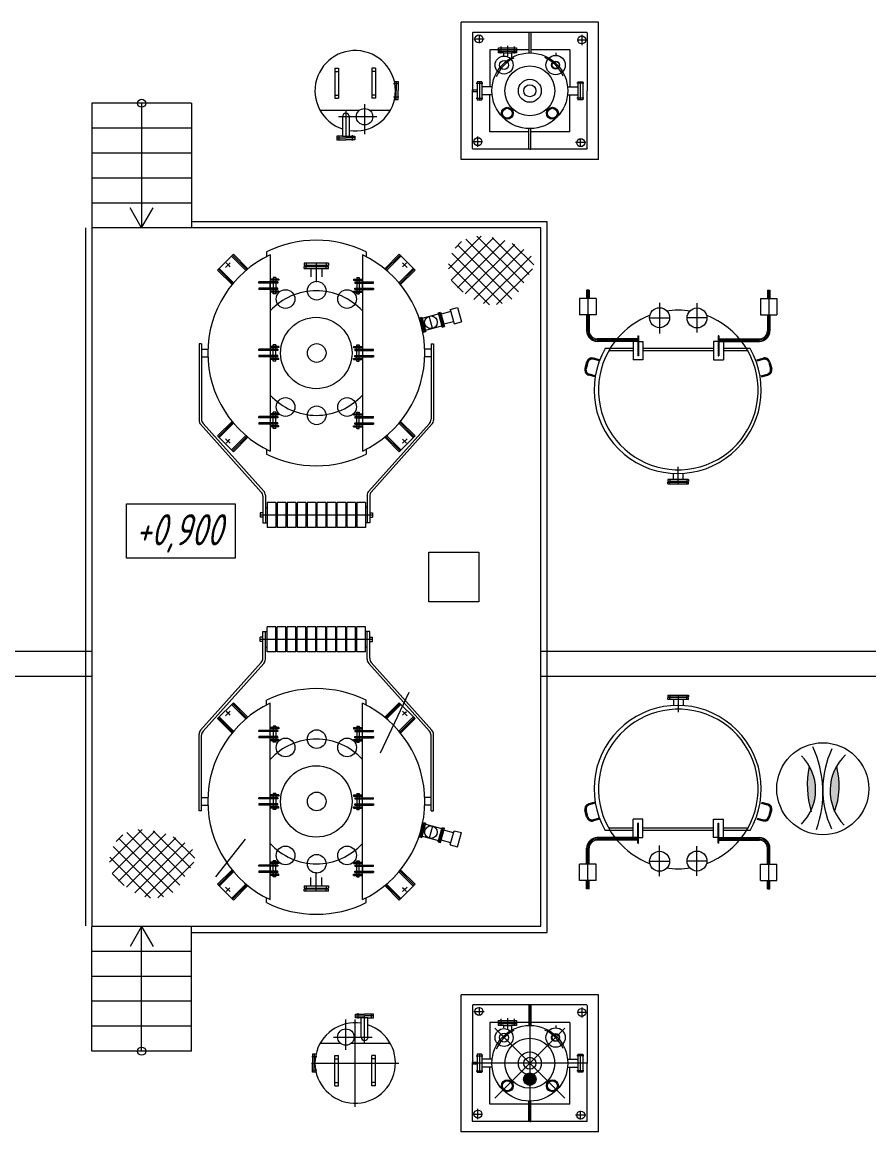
# Model space of a CAD drawing. Header units: millimetres. Extents: x 1663 to 6300, y 431 to 1491.
# Drawn here: x 4909.8 to 5008.4, y 1176.3 to 1305.5 of the extents above; entities that cross this region are included whole.
import ezdxf

# ---------------------------------------------------------------- set-up
doc = ezdxf.new("R2010")
doc.units = ezdxf.units.MM
doc.layers.add('Линия связи (Вновь)', color=3, linetype='Continuous', lineweight=60)
doc.layers.add('Строительный', color=251, linetype='Continuous', lineweight=13)
doc.styles.add('Simplex', font='simplex.shx', dxfattribs={"width": 0.7, "oblique": 15})

# ---------------------------------------------------------------- blocks, each defined once
blk = doc.blocks.new('A$C178B2837')
at = {"layer": 'Строительный', "ltscale": 100}
h = blk.add_hatch(color=256, dxfattribs=at)
h.paths.add_polyline_path([(499.647, 294.53, 0.12185), (499.8, 290.963, 0.249384)])
h.paths.add_polyline_path([(501.861, 294.515, 0.240061), (501.682, 290.886, 0.157753)])
for points in [[(477.763, 269.439, -0.414214), (477.263, 268.939), (477.263, 269.439), (476.763, 269.439, -1)], [(477.263, 268.939, -0.414214), (476.763, 269.439), (477.263, 269.439)]]:
    blk.add_hatch(color=256, dxfattribs=at).paths.add_polyline_path(points)
for p, q in [((471.763, 343.214), (471.763, 354.214)), ((482.763, 354.214), (471.763, 354.214)), ((472.703, 353.394), (472.663, 353.354)), ((472.663, 353.354), (472.663, 348.714)), ((481.823, 353.394), (472.703, 353.394)), ((481.823, 353.394), (472.703, 353.394)), ((477.183, 353.394), (477.183, 351.749)), ((477.343, 353.394), (477.343, 351.749)), ((481.823, 353.394), (481.863, 353.354)), ((481.863, 353.354), (481.863, 348.714)), ((482.763, 343.214), (482.763, 354.214)), ((472.779, 352.874), (473.601, 352.874)), ((473.19, 353.215), (473.19, 352.532)), ((481.765, 352.787), (481.082, 352.787)), ((481.423, 353.198), (481.423, 352.376)), ((477.183, 351.994), (474.063, 351.994)), ((474.063, 351.994), (474.063, 349.034)), ((474.754, 351.754), (474.754, 352.154)), ((474.754, 352.154), (476.194, 352.154)), ((474.754, 351.994), (474.754, 351.994)), ((474.754, 351.994), (474.834, 351.994)), ((474.754, 351.905), (476.194, 351.905)), ((475.154, 351.754), (474.754, 351.754)), ((474.937, 352.27), (474.937, 351.718)), ((475.154, 351.754), (475.154, 351.554)), ((475.154, 351.754), (475.794, 351.753)), ((475.474, 352.324), (475.474, 351.504)), ((476.194, 351.754), (475.794, 351.753)), ((475.794, 351.753), (475.795, 351.372)), ((476.01, 352.271), (476.011, 351.718)), ((476.194, 352.154), (476.194, 351.754)), ((476.194, 351.905), (476.194, 351.994)), ((480.463, 351.994), (477.343, 351.994)), ((479.373, 351.554), (479.373, 351.754)), ((480.463, 351.994), (480.463, 349.034)), ((461.628, 350.532), (461.928, 350.532)), ((461.628, 350.532), (461.628, 348.111)), ((461.628, 350.271), (461.928, 350.271)), ((461.928, 350.532), (461.928, 348.111)), ((464.898, 350.532), (464.598, 350.532)), ((464.598, 350.532), (464.598, 348.111)), ((464.898, 350.271), (464.598, 350.271)), ((464.898, 350.532), (464.898, 348.111)), ((466.754, 349.274), (466.338, 349.272)), ((466.398, 349.457), (466.698, 349.456)), ((466.548, 349.457), (466.548, 348.732)), ((466.698, 349.456), (466.698, 348.732)), ((472.947, 349.314), (473.507, 349.314)), ((473.427, 349.434), (473.027, 349.434)), ((473.027, 349.434), (473.027, 347.994)), ((473.227, 349.434), (473.227, 347.994)), ((473.427, 349.434), (473.427, 347.994)), ((474.227, 349.034), (473.427, 349.034)), ((480.3, 349.034), (481.1, 349.034)), ((481.58, 349.314), (481.02, 349.314)), ((481.1, 349.434), (481.1, 347.994)), ((481.1, 349.434), (481.5, 349.434)), ((481.3, 349.434), (481.3, 347.994)), ((481.5, 349.434), (481.5, 347.994)), ((461.628, 348.372), (461.928, 348.372)), ((461.628, 348.111), (461.928, 348.111)), ((464.898, 348.372), (464.598, 348.372)), ((464.898, 348.111), (464.598, 348.111)), ((466.751, 348.19), (466.34, 348.193)), ((466.398, 348.007), (466.698, 348.008)), ((466.548, 348.008), (466.548, 348.732)), ((466.698, 348.008), (466.698, 348.732)), ((472.663, 348.714), (472.663, 348.794)), ((472.663, 348.794), (473.027, 348.794)), ((472.663, 344.074), (472.663, 348.714)), ((473.027, 348.634), (472.663, 348.634)), ((472.947, 348.114), (473.507, 348.114)), ((473.027, 347.994), (473.427, 347.994)), ((474.227, 348.394), (473.427, 348.394)), ((474.063, 345.434), (474.063, 348.394)), ((480.3, 348.394), (481.1, 348.394)), ((480.463, 345.434), (480.463, 348.394)), ((481.58, 348.114), (481.02, 348.114)), ((481.5, 347.994), (481.1, 347.994)), ((481.863, 344.074), (481.863, 348.714)), ((442.143, 347.714), (442.143, 337.714)), ((450.143, 347.714), (442.143, 347.714)), ((446.143, 347.714), (446.143, 337.714)), ((450.143, 347.714), (450.143, 337.714)), ((463.585, 347.132), (460.453, 347.132)), ((462.513, 347.132), (462.513, 344.932)), ((464.013, 347.654), (464.013, 345.232)), ((466.074, 347.132), (464.442, 347.132)), ((465.005, 346.632), (461.915, 346.632)), ((462.238, 346.632), (462.238, 345.081)), ((462.788, 346.632), (462.788, 345.081)), ((450.143, 345.714), (442.143, 345.714)), ((477.183, 345.434), (474.063, 345.434)), ((477.183, 344.034), (477.183, 345.678)), ((477.343, 344.034), (477.343, 345.678)), ((480.463, 345.434), (477.343, 345.434)), ((462.238, 345.081), (461.788, 345.082)), ((461.788, 345.082), (461.79, 344.782)), ((461.789, 344.932), (462.513, 344.932)), ((461.79, 344.782), (462.513, 344.782)), ((461.972, 344.729), (461.974, 345.14)), ((462.238, 345.081), (463.238, 345.082)), ((463.238, 344.932), (462.513, 344.932)), ((463.237, 344.782), (462.513, 344.782)), ((463.055, 344.727), (463.053, 345.142)), ((463.238, 345.082), (463.237, 344.782)), ((472.762, 344.641), (473.445, 344.641)), ((473.103, 344.23), (473.103, 345.052)), ((481.748, 344.554), (480.926, 344.554)), ((481.337, 344.212), (481.337, 344.895)), ((450.143, 343.714), (442.143, 343.714)), ((472.663, 344.074), (472.703, 344.034)), ((481.823, 344.034), (472.703, 344.034)), ((477.263, 344.034), (477.343, 344.034)), ((481.863, 344.074), (481.823, 344.034)), ((482.763, 343.214), (471.763, 343.214)), ((450.143, 341.714), (442.143, 341.714)), ((450.143, 339.714), (442.143, 339.714)), ((446.143, 337.714), (445.211, 339.324)), ((446.143, 337.714), (447.076, 339.324)), ((478.643, 338.214), (450.143, 338.214)), ((478.643, 281.23), (478.643, 338.214)), ((441.643, 337.714), (441.643, 281.73)), ((442.143, 337.714), (442.143, 281.73)), ((478.143, 337.714), (442.143, 337.714)), ((450.143, 337.714), (442.143, 337.714)), ((478.143, 281.73), (478.143, 337.714)), ((470.729, 334.431), (473.359, 337.061)), ((470.949, 333.529), (474.353, 336.933)), ((471.271, 336.096), (471.797, 336.622)), ((471.455, 332.912), (475.245, 336.702)), ((472.126, 336.824), (476.366, 332.584)), ((473.018, 337.055), (476.774, 333.299)), ((474.24, 336.955), (477.22, 333.975)), ((475.842, 336.476), (477.57, 334.748)), ((453.497, 335.602), (452.224, 334.329)), ((453.426, 335.531), (454.583, 334.374)), ((453.497, 335.602), (454.661, 334.437)), ((456.143, 335.8), (456.143, 335.408)), ((456.45, 335.559), (456.45, 327.982)), ((463.837, 335.559), (463.837, 327.982)), ((464.143, 335.8), (464.143, 335.408)), ((466.79, 335.602), (465.626, 334.437)), ((466.861, 335.531), (465.704, 334.374)), ((466.79, 335.602), (468.063, 334.329)), ((471.02, 335.685), (475.052, 331.654)), ((471.482, 336.345), (475.815, 332.013)), ((472.089, 332.423), (476.048, 336.382)), ((472.772, 331.984), (476.772, 335.984)), ((453.237, 334.917), (452.872, 334.553)), ((453.072, 334.753), (452.92, 334.906)), ((453.072, 334.753), (453.225, 334.601)), ((453.355, 335.46), (454.507, 334.309)), ((459.167, 334.882), (459.167, 334.712)), ((461.117, 334.882), (459.167, 334.882)), ((461.117, 334.712), (459.167, 334.712)), ((459.342, 334.902), (459.342, 334.692)), ((459.342, 334.442), (459.342, 334.652)), ((459.437, 334.682), (459.437, 334.662)), ((460.847, 334.682), (459.437, 334.682)), ((459.437, 334.662), (460.847, 334.662)), ((459.447, 334.712), (459.477, 334.682)), ((459.447, 334.632), (459.477, 334.662)), ((460.807, 334.682), (459.477, 334.682)), ((459.477, 334.662), (460.807, 334.662)), ((460.143, 334.882), (460.143, 333.362)), ((460.837, 334.712), (460.807, 334.682)), ((460.837, 334.632), (460.807, 334.662)), ((460.847, 334.662), (460.847, 334.682)), ((460.942, 334.902), (460.942, 334.692)), ((460.942, 334.442), (460.942, 334.652)), ((461.117, 334.882), (461.117, 334.712)), ((466.932, 335.46), (465.78, 334.309)), ((467.05, 334.917), (467.415, 334.553)), ((467.215, 334.753), (467.062, 334.601)), ((467.215, 334.753), (467.367, 334.906)), ((470.754, 334.828), (474.026, 331.556)), ((473.556, 331.646), (477.371, 335.46)), ((452.224, 334.329), (453.388, 333.165)), ((452.295, 334.4), (453.452, 333.242)), ((452.365, 334.47), (453.517, 333.319)), ((459.167, 334.632), (461.117, 334.632)), ((459.167, 334.462), (459.167, 334.632)), ((459.167, 334.462), (461.117, 334.462)), ((459.697, 334.462), (459.697, 333.787)), ((460.587, 334.462), (460.587, 333.787)), ((461.117, 334.462), (461.117, 334.632)), ((467.922, 334.47), (466.77, 333.319)), ((467.992, 334.4), (466.835, 333.242)), ((468.063, 334.329), (466.899, 333.165)), ((474.596, 331.563), (477.478, 334.445)), ((457.054, 333.382), (455.55, 333.382)), ((455.55, 333.282), (455.55, 333.382)), ((457.054, 333.282), (455.55, 333.282)), ((457.054, 332.882), (455.55, 332.882)), ((455.55, 332.882), (455.55, 332.782)), ((457.152, 333.612), (456.45, 333.612)), ((457.152, 333.512), (456.45, 333.512)), ((456.45, 332.882), (456.45, 333.282)), ((456.698, 333.731), (456.698, 333.612)), ((456.898, 333.731), (456.698, 333.731)), ((456.698, 333.512), (456.698, 333.382)), ((456.698, 333.282), (456.698, 332.653)), ((456.898, 333.731), (456.898, 333.612)), ((456.898, 333.512), (456.898, 333.382)), ((456.898, 333.282), (456.898, 332.653)), ((457.054, 333.382), (457.054, 333.282)), ((457.054, 332.782), (457.054, 332.882)), ((457.152, 333.612), (457.152, 333.512)), ((463.135, 333.612), (463.837, 333.612)), ((463.135, 333.612), (463.135, 333.512)), ((463.135, 333.512), (463.837, 333.512)), ((463.233, 333.382), (464.737, 333.382)), ((463.233, 333.382), (463.233, 333.282)), ((463.233, 333.282), (464.737, 333.282)), ((463.233, 332.882), (464.737, 332.882)), ((463.233, 332.782), (463.233, 332.882)), ((463.389, 333.731), (463.389, 333.612)), ((463.389, 333.731), (463.589, 333.731)), ((463.389, 333.512), (463.389, 333.382)), ((463.389, 333.282), (463.389, 332.653)), ((463.589, 333.731), (463.589, 333.612)), ((463.589, 333.512), (463.589, 333.382)), ((463.589, 333.282), (463.589, 332.653)), ((463.837, 332.882), (463.837, 333.282)), ((464.737, 333.282), (464.737, 333.382)), ((464.737, 332.882), (464.737, 332.782)), ((470.972, 333.488), (471.909, 332.551)), ((457.054, 332.782), (455.55, 332.782)), ((457.152, 332.653), (456.45, 332.653)), ((457.152, 332.553), (456.45, 332.553)), ((456.698, 332.553), (456.698, 332.433)), ((456.698, 332.433), (456.698, 332.553)), ((456.898, 332.433), (456.698, 332.433)), ((456.898, 332.553), (456.898, 332.433)), ((456.898, 332.433), (456.898, 332.553)), ((457.152, 332.553), (457.152, 332.653)), ((463.135, 332.653), (463.837, 332.653)), ((463.135, 332.553), (463.135, 332.653)), ((463.135, 332.553), (463.837, 332.553)), ((463.233, 332.782), (464.737, 332.782)), ((463.389, 332.553), (463.389, 332.433)), ((463.389, 332.433), (463.389, 332.553)), ((463.389, 332.433), (463.589, 332.433)), ((463.589, 332.553), (463.589, 332.433)), ((463.589, 332.433), (463.589, 332.553)), ((482.573, 332.054), (481.253, 332.054)), ((481.253, 332.054), (481.253, 330.734)), ((482.013, 332.714), (481.813, 332.714)), ((481.813, 332.714), (481.813, 332.054)), ((481.913, 332.714), (481.913, 329.464)), ((482.013, 332.714), (482.013, 332.054)), ((482.573, 332.054), (482.573, 330.734)), ((495.753, 332.054), (497.073, 332.054)), ((495.753, 332.054), (495.753, 330.734)), ((496.313, 332.714), (496.513, 332.714)), ((496.313, 332.714), (496.313, 332.054)), ((496.413, 332.714), (496.413, 329.464)), ((496.513, 332.714), (496.513, 332.054)), ((497.073, 332.054), (497.073, 330.734)), ((470.884, 331.175), (471.464, 331.331)), ((470.884, 331.175), (471.192, 330.027)), ((471.464, 331.331), (471.771, 330.182)), ((487.663, 331.703), (487.663, 329.24)), ((490.663, 331.673), (490.663, 329.314)), ((468.419, 330.515), (468.612, 330.567)), ((468.419, 330.515), (468.727, 329.367)), ((468.515, 330.541), (468.823, 329.392)), ((468.612, 330.567), (468.92, 329.418)), ((468.636, 330.475), (469.943, 330.825)), ((469.464, 329.662), (469.205, 330.628)), ((469.918, 330.917), (470.111, 330.969)), ((469.918, 330.917), (470.226, 329.768)), ((470.015, 330.943), (470.322, 329.794)), ((470.111, 330.968), (470.419, 329.82)), ((470.929, 331.006), (470.157, 330.799)), ((471.146, 330.196), (470.374, 329.989)), ((482.573, 330.734), (481.253, 330.734)), ((481.813, 330.734), (481.813, 329.464)), ((482.013, 330.734), (482.013, 329.464)), ((486.868, 330.514), (488.459, 330.514)), ((491.459, 330.514), (489.868, 330.514)), ((495.753, 330.734), (497.073, 330.734)), ((496.313, 330.734), (496.313, 329.464)), ((496.513, 330.734), (496.513, 329.464)), ((468.727, 329.367), (468.92, 329.418)), ((468.895, 329.51), (470.201, 329.86)), ((470.226, 329.768), (470.419, 329.82)), ((471.192, 330.027), (471.771, 330.182)), ((450.743, 328.424), (450.743, 322.297)), ((450.943, 328.424), (450.743, 328.424)), ((450.943, 328.424), (450.943, 322.373)), ((469.343, 328.424), (469.543, 328.424)), ((469.343, 328.424), (469.343, 322.373)), ((469.543, 328.424), (469.543, 322.297)), ((485.913, 328.814), (482.663, 328.814)), ((485.913, 328.714), (482.663, 328.714)), ((485.913, 328.614), (482.663, 328.614)), ((485.545, 328.614), (485.545, 327.143)), ((485.913, 329.069), (485.913, 327.448)), ((485.913, 329.069), (485.963, 329.069)), ((485.913, 328.614), (486.332, 328.614)), ((485.963, 329.069), (485.963, 327.448)), ((486.332, 328.614), (486.332, 327.143)), ((492.413, 328.614), (491.995, 328.614)), ((491.995, 328.614), (491.995, 327.143)), ((492.363, 329.069), (492.363, 327.448)), ((492.413, 329.069), (492.363, 329.069)), ((492.413, 329.069), (492.413, 327.448)), ((492.413, 328.814), (495.663, 328.814)), ((492.413, 328.714), (495.663, 328.714)), ((492.413, 328.614), (495.663, 328.614)), ((492.782, 328.614), (492.782, 327.143)), ((450.943, 327.989), (451.449, 327.989)), ((457.054, 327.982), (455.55, 327.982)), ((455.55, 327.882), (455.55, 327.982)), ((457.054, 327.882), (455.55, 327.882)), ((457.152, 328.212), (456.45, 328.212)), ((457.152, 328.112), (456.45, 328.112)), ((456.45, 327.882), (456.45, 327.482)), ((456.698, 328.212), (456.698, 328.331)), ((456.698, 328.331), (456.698, 328.212)), ((456.898, 328.331), (456.698, 328.331)), ((456.698, 327.482), (456.698, 328.112)), ((456.898, 328.212), (456.898, 328.331)), ((456.898, 328.331), (456.898, 328.212)), ((456.898, 327.482), (456.898, 328.112)), ((457.054, 327.982), (457.054, 327.882)), ((457.152, 328.212), (457.152, 328.112)), ((463.135, 328.212), (463.837, 328.212)), ((463.135, 328.212), (463.135, 328.112)), ((463.135, 328.112), (463.837, 328.112)), ((463.233, 327.982), (463.233, 327.882)), ((463.233, 327.982), (464.737, 327.982)), ((463.233, 327.882), (464.737, 327.882)), ((463.389, 328.212), (463.389, 328.331)), ((463.389, 328.331), (463.389, 328.212)), ((463.389, 328.331), (463.589, 328.331)), ((463.389, 327.482), (463.389, 328.112)), ((463.589, 328.212), (463.589, 328.331)), ((463.589, 328.331), (463.589, 328.212)), ((463.589, 327.482), (463.589, 328.112)), ((463.837, 327.882), (463.837, 327.482)), ((464.737, 327.882), (464.737, 327.982)), ((469.343, 327.989), (468.838, 327.989)), ((485.545, 328.044), (483.299, 328.044)), ((485.545, 327.844), (483.581, 327.844)), ((491.995, 328.044), (486.332, 328.044)), ((491.995, 327.844), (486.332, 327.844)), ((494.927, 328.044), (492.782, 328.044)), ((494.746, 327.844), (492.782, 327.844)), ((450.943, 327.375), (451.449, 327.375)), ((457.054, 327.482), (455.55, 327.482)), ((455.55, 327.482), (455.55, 327.382)), ((457.054, 327.382), (455.55, 327.382)), ((456.45, 327.382), (456.45, 319.805)), ((457.152, 327.253), (456.45, 327.253)), ((457.152, 327.153), (456.45, 327.153)), ((456.698, 327.253), (456.698, 327.382)), ((456.698, 327.033), (456.698, 327.153)), ((456.898, 327.033), (456.698, 327.033)), ((456.898, 327.253), (456.898, 327.382)), ((456.898, 327.033), (456.898, 327.153)), ((457.054, 327.382), (457.054, 327.482)), ((457.152, 327.153), (457.152, 327.253)), ((463.135, 327.153), (463.135, 327.253)), ((463.135, 327.253), (463.837, 327.253)), ((463.135, 327.153), (463.837, 327.153)), ((463.233, 327.482), (464.737, 327.482)), ((463.233, 327.382), (463.233, 327.482)), ((463.233, 327.382), (464.737, 327.382)), ((463.389, 327.253), (463.389, 327.382)), ((463.389, 327.033), (463.389, 327.153)), ((463.389, 327.033), (463.589, 327.033)), ((463.589, 327.253), (463.589, 327.382)), ((463.589, 327.033), (463.589, 327.153)), ((463.837, 327.382), (463.837, 319.805)), ((464.737, 327.482), (464.737, 327.382)), ((469.343, 327.375), (468.838, 327.375)), ((481.814, 326.957), (481.677, 326.445)), ((481.863, 326.944), (481.725, 326.433)), ((481.911, 326.932), (481.774, 326.42)), ((482.834, 327.047), (482.34, 327.179)), ((482.847, 327.095), (482.352, 327.227)), ((482.86, 327.143), (482.365, 327.276)), ((486.332, 327.143), (485.545, 327.143)), ((485.963, 327.448), (485.913, 327.448)), ((491.995, 327.143), (492.782, 327.143)), ((492.363, 327.448), (492.413, 327.448)), ((495.467, 327.143), (495.962, 327.276)), ((495.48, 327.095), (495.975, 327.227)), ((495.493, 327.047), (495.987, 327.179)), ((496.416, 326.932), (496.553, 326.42)), ((496.464, 326.944), (496.602, 326.433)), ((496.513, 326.957), (496.65, 326.445)), ((482.49, 325.762), (481.995, 325.894)), ((482.503, 325.81), (482.008, 325.943)), ((482.516, 325.858), (482.021, 325.991)), ((495.811, 325.858), (496.306, 325.991)), ((495.824, 325.81), (496.319, 325.943)), ((495.837, 325.762), (496.332, 325.894)), ((452.224, 321.035), (453.388, 322.2)), ((457.054, 322.582), (455.55, 322.582)), ((455.55, 322.482), (455.55, 322.582)), ((457.054, 322.482), (455.55, 322.482)), ((457.152, 322.812), (456.45, 322.812)), ((457.152, 322.712), (456.45, 322.712)), ((456.45, 322.482), (456.45, 322.082)), ((456.698, 322.812), (456.698, 322.931)), ((456.698, 322.931), (456.698, 322.812)), ((456.898, 322.931), (456.698, 322.931)), ((456.698, 322.082), (456.698, 322.712)), ((456.898, 322.812), (456.898, 322.931)), ((456.898, 322.931), (456.898, 322.812)), ((456.898, 322.082), (456.898, 322.712)), ((457.054, 322.582), (457.054, 322.482)), ((457.152, 322.812), (457.152, 322.712)), ((463.135, 322.812), (463.837, 322.812)), ((463.135, 322.812), (463.135, 322.712)), ((463.135, 322.712), (463.837, 322.712)), ((463.233, 322.582), (463.233, 322.482)), ((463.233, 322.582), (464.737, 322.582)), ((463.233, 322.482), (464.737, 322.482)), ((463.389, 322.812), (463.389, 322.931)), ((463.389, 322.931), (463.389, 322.812)), ((463.389, 322.931), (463.589, 322.931)), ((463.389, 322.082), (463.389, 322.712)), ((463.589, 322.812), (463.589, 322.931)), ((463.589, 322.931), (463.589, 322.812)), ((463.589, 322.082), (463.589, 322.712)), ((463.837, 322.482), (463.837, 322.082)), ((464.737, 322.482), (464.737, 322.582)), ((468.063, 321.035), (466.899, 322.2)), ((450.871, 321.963), (455.734, 316.533)), ((451.071, 322.04), (455.934, 316.609)), ((452.295, 320.965), (453.452, 322.122)), ((452.365, 320.894), (453.517, 322.045)), ((457.054, 322.082), (455.55, 322.082)), ((455.55, 322.082), (455.55, 321.982)), ((457.054, 321.982), (455.55, 321.982)), ((457.152, 321.853), (456.45, 321.853)), ((457.152, 321.753), (456.45, 321.753)), ((456.698, 321.853), (456.698, 321.982)), ((456.698, 321.633), (456.698, 321.753)), ((456.898, 321.633), (456.698, 321.633)), ((456.898, 321.853), (456.898, 321.982)), ((456.898, 321.633), (456.898, 321.753)), ((457.054, 321.982), (457.054, 322.082)), ((457.152, 321.753), (457.152, 321.853)), ((463.135, 321.853), (463.837, 321.853)), ((463.135, 321.753), (463.135, 321.853)), ((463.135, 321.753), (463.837, 321.753)), ((463.233, 322.082), (464.737, 322.082)), ((463.233, 321.982), (463.233, 322.082)), ((463.233, 321.982), (464.737, 321.982)), ((463.389, 321.853), (463.389, 321.982)), ((463.389, 321.633), (463.389, 321.753)), ((463.389, 321.633), (463.589, 321.633)), ((463.589, 321.853), (463.589, 321.982)), ((463.589, 321.633), (463.589, 321.753)), ((469.216, 322.04), (464.353, 316.609)), ((469.416, 321.963), (464.553, 316.533)), ((464.737, 322.082), (464.737, 321.982)), ((467.922, 320.894), (466.77, 322.045)), ((467.992, 320.965), (466.835, 322.122)), ((453.497, 319.763), (452.224, 321.035)), ((453.237, 320.447), (452.872, 320.811)), ((453.072, 320.611), (452.92, 320.459)), ((453.072, 320.611), (453.225, 320.763)), ((453.355, 319.904), (454.507, 321.055)), ((453.426, 319.833), (454.583, 320.991)), ((453.497, 319.763), (454.661, 320.927)), ((466.79, 319.763), (465.626, 320.927)), ((466.861, 319.833), (465.704, 320.991)), ((466.932, 319.904), (465.78, 321.055)), ((466.79, 319.763), (468.063, 321.035)), ((467.05, 320.447), (467.415, 320.811)), ((467.215, 320.611), (467.062, 320.763)), ((467.215, 320.611), (467.367, 320.459)), ((456.143, 319.956), (456.143, 319.564)), ((464.143, 319.956), (464.143, 319.564)), ((488.787, 317.534), (488.787, 318.022)), ((489.163, 317.177), (489.163, 318.548)), ((489.163, 317.177), (489.163, 318.468)), ((489.543, 317.534), (489.543, 318.028)), ((489.993, 317.534), (488.337, 317.534)), ((488.337, 317.534), (488.337, 317.389)), ((489.993, 317.389), (488.337, 317.389)), ((488.337, 317.321), (489.993, 317.321)), ((488.337, 317.177), (488.337, 317.321)), ((488.337, 317.177), (489.993, 317.177)), ((488.485, 317.551), (488.485, 317.372)), ((488.485, 317.16), (488.485, 317.338)), ((489.763, 317.364), (488.566, 317.364)), ((488.566, 317.364), (488.566, 317.347)), ((488.566, 317.347), (489.763, 317.347)), ((488.574, 317.389), (488.6, 317.364)), ((488.574, 317.321), (488.6, 317.347)), ((489.729, 317.364), (488.6, 317.364)), ((488.6, 317.347), (489.729, 317.347)), ((489.165, 317.33), (489.165, 317.381)), ((489.755, 317.389), (489.729, 317.364)), ((489.755, 317.321), (489.729, 317.347)), ((489.763, 317.347), (489.763, 317.364)), ((489.844, 317.551), (489.844, 317.372)), ((489.844, 317.16), (489.844, 317.338)), ((489.993, 317.534), (489.993, 317.389)), ((489.993, 317.177), (489.993, 317.321)), ((455.862, 316.199), (455.862, 314.064)), ((456.062, 316.276), (456.062, 314.064)), ((464.225, 316.276), (464.225, 314.064)), ((464.425, 316.199), (464.425, 314.064)), ((444.939, 315.586), (453.627, 315.586)), ((444.939, 311.216), (444.939, 315.586)), ((453.627, 315.586), (453.627, 311.216)), ((456.062, 315.301), (456.199, 315.301)), ((456.199, 315.682), (456.199, 313.682)), ((456.899, 315.682), (456.199, 315.682)), ((456.899, 315.682), (456.899, 313.682)), ((456.899, 315.682), (456.899, 313.682)), ((456.999, 315.682), (456.999, 313.682)), ((457.699, 315.682), (456.999, 315.682)), ((457.699, 315.682), (457.699, 313.682)), ((457.699, 315.682), (457.699, 313.682)), ((458.499, 315.682), (457.799, 315.682)), ((457.799, 315.682), (457.799, 313.682)), ((458.499, 315.682), (458.499, 313.682)), ((458.499, 315.682), (458.499, 313.682)), ((459.299, 315.682), (458.599, 315.682)), ((458.599, 315.682), (458.599, 313.682)), ((459.299, 315.682), (459.299, 313.682)), ((459.299, 315.682), (459.299, 313.682)), ((460.099, 315.682), (459.399, 315.682)), ((459.399, 315.682), (459.399, 313.682)), ((460.099, 315.682), (460.099, 313.682)), ((460.099, 315.682), (460.099, 313.682)), ((460.899, 315.682), (460.199, 315.682)), ((460.199, 315.682), (460.199, 313.682)), ((460.899, 315.682), (460.899, 313.682)), ((460.899, 315.682), (460.899, 313.682)), ((461.699, 315.682), (460.999, 315.682)), ((460.999, 315.682), (460.999, 313.682)), ((461.699, 315.682), (461.699, 313.682)), ((461.699, 315.682), (461.699, 313.682)), ((462.499, 315.682), (461.799, 315.682)), ((461.799, 315.682), (461.799, 313.682)), ((462.499, 315.682), (462.499, 313.682)), ((462.499, 315.682), (462.499, 313.682)), ((463.299, 315.682), (462.599, 315.682)), ((462.599, 315.682), (462.599, 313.682)), ((463.299, 315.682), (463.299, 313.682)), ((463.299, 315.682), (463.299, 313.682)), ((464.099, 315.682), (463.399, 315.682)), ((463.399, 315.682), (463.399, 313.682)), ((464.225, 315.301), (464.088, 315.301)), ((464.099, 315.682), (464.099, 313.682)), ((455.862, 314.851), (455.637, 314.851)), ((455.637, 314.851), (455.637, 314.513)), ((464.65, 314.682), (455.637, 314.682)), ((455.862, 314.513), (455.637, 314.513)), ((464.425, 314.851), (464.65, 314.851)), ((464.425, 314.513), (464.65, 314.513)), ((464.65, 314.851), (464.65, 314.513)), ((455.862, 314.064), (456.199, 314.064)), ((456.899, 313.682), (456.199, 313.682)), ((457.699, 313.682), (456.999, 313.682)), ((458.499, 313.682), (457.799, 313.682)), ((459.299, 313.682), (458.599, 313.682)), ((460.099, 313.682), (459.399, 313.682)), ((460.899, 313.682), (460.199, 313.682)), ((461.699, 313.682), (460.999, 313.682)), ((462.499, 313.682), (461.799, 313.682)), ((463.299, 313.682), (462.599, 313.682)), ((464.099, 313.682), (463.399, 313.682)), ((464.425, 314.064), (464.088, 314.064)), ((469.163, 307.714), (469.163, 311.714)), ((469.163, 311.714), (473.163, 311.714)), ((473.163, 311.714), (473.163, 307.714)), ((453.627, 311.216), (444.939, 311.216)), ((473.163, 307.714), (469.163, 307.714)), ((455.862, 303.197), (455.862, 305.332)), ((455.862, 305.332), (456.199, 305.332)), ((456.062, 303.12), (456.062, 305.332)), ((456.899, 305.714), (456.199, 305.714)), ((456.199, 303.714), (456.199, 305.714)), ((456.899, 303.714), (456.899, 305.714)), ((456.899, 303.714), (456.899, 305.714)), ((456.999, 303.714), (456.999, 305.714)), ((457.699, 305.714), (456.999, 305.714)), ((457.699, 303.714), (457.699, 305.714)), ((457.699, 303.714), (457.699, 305.714)), ((458.499, 305.714), (457.799, 305.714)), ((457.799, 303.714), (457.799, 305.714)), ((458.499, 303.714), (458.499, 305.714)), ((458.499, 303.714), (458.499, 305.714)), ((459.299, 305.714), (458.599, 305.714)), ((458.599, 303.714), (458.599, 305.714)), ((459.299, 303.714), (459.299, 305.714)), ((459.299, 303.714), (459.299, 305.714)), ((460.099, 305.714), (459.399, 305.714)), ((459.399, 303.714), (459.399, 305.714)), ((460.099, 303.714), (460.099, 305.714)), ((460.099, 303.714), (460.099, 305.714)), ((460.899, 305.714), (460.199, 305.714)), ((460.199, 303.714), (460.199, 305.714)), ((460.899, 303.714), (460.899, 305.714)), ((460.899, 303.714), (460.899, 305.714)), ((461.699, 305.714), (460.999, 305.714)), ((460.999, 303.714), (460.999, 305.714)), ((461.699, 303.714), (461.699, 305.714)), ((461.699, 303.714), (461.699, 305.714)), ((462.499, 305.714), (461.799, 305.714)), ((461.799, 303.714), (461.799, 305.714)), ((462.499, 303.714), (462.499, 305.714)), ((462.499, 303.714), (462.499, 305.714)), ((463.299, 305.714), (462.599, 305.714)), ((462.599, 303.714), (462.599, 305.714)), ((463.299, 303.714), (463.299, 305.714)), ((463.299, 303.714), (463.299, 305.714)), ((464.099, 305.714), (463.399, 305.714)), ((463.399, 303.714), (463.399, 305.714)), ((464.425, 305.332), (464.088, 305.332)), ((464.099, 303.714), (464.099, 305.714)), ((464.225, 303.12), (464.225, 305.332)), ((464.425, 303.197), (464.425, 305.332)), ((455.862, 304.883), (455.637, 304.883)), ((455.637, 304.545), (455.637, 304.883)), ((464.65, 304.714), (455.637, 304.714)), ((455.862, 304.545), (455.637, 304.545)), ((464.425, 304.883), (464.65, 304.883)), ((464.425, 304.545), (464.65, 304.545)), ((464.65, 304.545), (464.65, 304.883)), ((442.143, 303.742), (430.902, 303.742)), ((456.062, 304.095), (456.199, 304.095)), ((456.899, 303.714), (456.199, 303.714)), ((457.699, 303.714), (456.999, 303.714)), ((458.499, 303.714), (457.799, 303.714)), ((459.299, 303.714), (458.599, 303.714)), ((460.099, 303.714), (459.399, 303.714)), ((460.899, 303.714), (460.199, 303.714)), ((461.699, 303.714), (460.999, 303.714)), ((462.499, 303.714), (461.799, 303.714)), ((463.299, 303.714), (462.599, 303.714)), ((464.099, 303.714), (463.399, 303.714)), ((464.225, 304.095), (464.088, 304.095)), ((528.247, 303.742), (478.143, 303.742)), ((450.871, 297.433), (455.734, 302.863)), ((451.071, 297.356), (455.934, 302.787)), ((469.216, 297.356), (464.353, 302.787)), ((469.416, 297.433), (464.553, 302.863)), ((442.143, 301.742), (433.792, 301.742)), ((528.247, 301.742), (478.143, 301.742)), ((467.567, 300.459), (465.251, 295.584)), ((488.337, 300.251), (489.993, 300.251)), ((488.337, 300.251), (488.337, 300.106)), ((488.337, 300.106), (489.993, 300.106)), ((488.337, 299.894), (488.337, 300.038)), ((489.993, 300.038), (488.337, 300.038)), ((488.485, 300.268), (488.485, 300.089)), ((488.485, 299.877), (488.485, 300.055)), ((488.566, 300.064), (488.566, 300.081)), ((488.566, 300.081), (489.763, 300.081)), ((489.763, 300.064), (488.566, 300.064)), ((488.574, 300.106), (488.6, 300.081)), ((488.574, 300.038), (488.6, 300.064)), ((488.6, 300.081), (489.729, 300.081)), ((489.729, 300.064), (488.6, 300.064)), ((489.163, 300.251), (489.163, 298.88)), ((489.163, 300.251), (489.163, 298.96)), ((489.165, 300.098), (489.165, 300.047)), ((489.755, 300.106), (489.729, 300.081)), ((489.755, 300.038), (489.729, 300.064)), ((489.763, 300.081), (489.763, 300.064)), ((489.844, 300.268), (489.844, 300.089)), ((489.844, 299.877), (489.844, 300.055)), ((489.993, 300.251), (489.993, 300.106)), ((489.993, 299.894), (489.993, 300.038)), ((453.497, 299.633), (452.224, 298.361)), ((453.355, 299.492), (454.507, 298.341)), ((453.426, 299.563), (454.583, 298.405)), ((453.497, 299.633), (454.661, 298.469)), ((456.143, 299.44), (456.143, 299.832)), ((456.45, 292.014), (456.45, 299.591)), ((463.837, 292.014), (463.837, 299.591)), ((464.143, 299.44), (464.143, 299.832)), ((466.79, 299.633), (465.626, 298.469)), ((466.861, 299.563), (465.704, 298.405)), ((466.932, 299.492), (465.78, 298.341)), ((466.79, 299.633), (468.063, 298.361)), ((489.993, 299.894), (488.337, 299.894)), ((488.787, 299.894), (488.787, 299.406)), ((489.543, 299.894), (489.543, 299.4)), ((452.224, 298.361), (453.388, 297.196)), ((452.295, 298.431), (453.452, 297.274)), ((452.365, 298.502), (453.517, 297.351)), ((453.237, 298.949), (452.872, 298.585)), ((453.072, 298.785), (452.92, 298.937)), ((453.072, 298.785), (453.225, 298.633)), ((467.922, 298.502), (466.77, 297.351)), ((467.992, 298.431), (466.835, 297.274)), ((468.063, 298.361), (466.899, 297.196)), ((467.05, 298.949), (467.415, 298.585)), ((467.215, 298.785), (467.062, 298.633)), ((467.215, 298.785), (467.367, 298.937)), ((457.054, 297.414), (455.55, 297.414)), ((455.55, 297.314), (455.55, 297.414)), ((457.054, 297.314), (455.55, 297.314)), ((457.152, 297.643), (456.45, 297.643)), ((457.152, 297.543), (456.45, 297.543)), ((456.45, 296.914), (456.45, 297.314)), ((456.698, 297.763), (456.698, 297.643)), ((456.898, 297.763), (456.698, 297.763)), ((456.698, 297.543), (456.698, 297.414)), ((456.698, 297.314), (456.698, 296.684)), ((456.898, 297.763), (456.898, 297.643)), ((456.898, 297.543), (456.898, 297.414)), ((456.898, 297.314), (456.898, 296.684)), ((457.054, 297.414), (457.054, 297.314)), ((457.152, 297.643), (457.152, 297.543)), ((463.135, 297.643), (463.837, 297.643)), ((463.135, 297.643), (463.135, 297.543)), ((463.135, 297.543), (463.837, 297.543)), ((463.233, 297.414), (463.233, 297.314)), ((463.233, 297.414), (464.737, 297.414)), ((463.233, 297.314), (464.737, 297.314)), ((463.389, 297.763), (463.389, 297.643)), ((463.389, 297.763), (463.589, 297.763)), ((463.389, 297.543), (463.389, 297.414)), ((463.389, 297.314), (463.389, 296.684)), ((463.589, 297.763), (463.589, 297.643)), ((463.589, 297.543), (463.589, 297.414)), ((463.589, 297.314), (463.589, 296.684)), ((463.837, 296.914), (463.837, 297.314)), ((464.737, 297.314), (464.737, 297.414)), ((450.743, 290.972), (450.743, 297.099)), ((450.943, 290.972), (450.943, 297.023)), ((457.054, 296.914), (455.55, 296.914)), ((455.55, 296.914), (455.55, 296.814)), ((457.054, 296.814), (455.55, 296.814)), ((457.152, 296.684), (456.45, 296.684)), ((457.152, 296.584), (456.45, 296.584)), ((456.698, 296.584), (456.698, 296.465)), ((456.698, 296.465), (456.698, 296.584)), ((456.898, 296.465), (456.698, 296.465)), ((456.898, 296.584), (456.898, 296.465)), ((456.898, 296.465), (456.898, 296.584)), ((457.054, 296.814), (457.054, 296.914)), ((457.152, 296.584), (457.152, 296.684)), ((463.135, 296.684), (463.837, 296.684)), ((463.135, 296.584), (463.135, 296.684)), ((463.135, 296.584), (463.837, 296.584)), ((463.233, 296.914), (464.737, 296.914)), ((463.233, 296.814), (463.233, 296.914)), ((463.233, 296.814), (464.737, 296.814)), ((463.389, 296.584), (463.389, 296.465)), ((463.389, 296.465), (463.389, 296.584)), ((463.389, 296.465), (463.589, 296.465)), ((463.589, 296.584), (463.589, 296.465)), ((463.589, 296.465), (463.589, 296.584)), ((464.737, 296.914), (464.737, 296.814)), ((469.343, 290.972), (469.343, 297.023)), ((469.543, 290.972), (469.543, 297.099)), ((450.943, 292.021), (451.449, 292.021)), ((457.054, 292.014), (455.55, 292.014)), ((455.55, 291.914), (455.55, 292.014)), ((457.152, 292.243), (456.45, 292.243)), ((457.152, 292.143), (456.45, 292.143)), ((456.698, 292.363), (456.698, 292.243)), ((456.898, 292.363), (456.698, 292.363)), ((456.698, 292.143), (456.698, 292.014)), ((456.898, 292.363), (456.898, 292.243)), ((456.898, 292.143), (456.898, 292.014)), ((457.054, 292.014), (457.054, 291.914)), ((457.152, 292.243), (457.152, 292.143)), ((463.135, 292.243), (463.135, 292.143)), ((463.135, 292.243), (463.837, 292.243)), ((463.135, 292.143), (463.837, 292.143)), ((463.233, 292.014), (464.737, 292.014)), ((463.233, 292.014), (463.233, 291.914)), ((463.389, 292.363), (463.389, 292.243)), ((463.389, 292.363), (463.589, 292.363)), ((463.389, 292.143), (463.389, 292.014)), ((463.589, 292.363), (463.589, 292.243)), ((463.589, 292.143), (463.589, 292.014)), ((464.737, 291.914), (464.737, 292.014)), ((469.343, 292.021), (468.838, 292.021)), ((450.943, 291.407), (451.449, 291.407)), ((457.054, 291.914), (455.55, 291.914)), ((457.054, 291.514), (455.55, 291.514)), ((455.55, 291.514), (455.55, 291.414)), ((457.054, 291.414), (455.55, 291.414)), ((456.45, 291.514), (456.45, 291.914)), ((456.45, 283.837), (456.45, 291.414)), ((457.152, 291.284), (456.45, 291.284)), ((457.152, 291.184), (456.45, 291.184)), ((456.698, 291.914), (456.698, 291.284)), ((456.698, 291.184), (456.698, 291.065)), ((456.698, 291.065), (456.698, 291.184)), ((456.898, 291.065), (456.698, 291.065)), ((456.898, 291.914), (456.898, 291.284)), ((456.898, 291.184), (456.898, 291.065)), ((456.898, 291.065), (456.898, 291.184)), ((457.054, 291.414), (457.054, 291.514)), ((457.152, 291.184), (457.152, 291.284)), ((463.135, 291.284), (463.837, 291.284)), ((463.135, 291.184), (463.135, 291.284)), ((463.135, 291.184), (463.837, 291.184)), ((463.233, 291.914), (464.737, 291.914)), ((463.233, 291.514), (464.737, 291.514)), ((463.233, 291.414), (463.233, 291.514)), ((463.233, 291.414), (464.737, 291.414)), ((463.389, 291.914), (463.389, 291.284)), ((463.389, 291.184), (463.389, 291.065)), ((463.389, 291.065), (463.389, 291.184)), ((463.389, 291.065), (463.589, 291.065)), ((463.589, 291.914), (463.589, 291.284)), ((463.589, 291.184), (463.589, 291.065)), ((463.589, 291.065), (463.589, 291.184)), ((463.837, 291.514), (463.837, 291.914)), ((463.837, 283.837), (463.837, 291.414)), ((464.737, 291.514), (464.737, 291.414)), ((469.343, 291.407), (468.838, 291.407)), ((482.49, 291.666), (481.995, 291.533)), ((482.503, 291.618), (482.008, 291.485)), ((482.516, 291.569), (482.021, 291.437)), ((495.811, 291.569), (496.306, 291.437)), ((495.824, 291.618), (496.319, 291.485)), ((495.837, 291.666), (496.332, 291.533)), ((450.943, 290.972), (450.743, 290.972)), ((469.343, 290.972), (469.543, 290.972)), ((481.814, 290.47), (481.677, 290.982)), ((481.863, 290.483), (481.725, 290.995)), ((481.911, 290.496), (481.774, 291.008)), ((482.834, 290.381), (482.34, 290.249)), ((482.847, 290.333), (482.352, 290.2)), ((482.86, 290.285), (482.365, 290.152)), ((486.332, 290.285), (485.545, 290.285)), ((485.545, 288.814), (485.545, 290.285)), ((486.332, 288.814), (486.332, 290.285)), ((491.995, 288.814), (491.995, 290.285)), ((491.995, 290.285), (492.782, 290.285)), ((492.782, 288.814), (492.782, 290.285)), ((495.467, 290.285), (495.962, 290.152)), ((495.48, 290.333), (495.975, 290.2)), ((495.493, 290.381), (495.987, 290.249)), ((496.416, 290.496), (496.553, 291.008)), ((496.464, 290.483), (496.602, 290.995)), ((496.513, 290.47), (496.65, 290.982)), ((443.565, 286.839), (446.195, 289.469)), ((443.785, 285.937), (447.189, 289.341)), ((445.854, 289.463), (449.61, 285.707)), ((447.076, 289.363), (450.056, 286.383)), ((468.419, 288.881), (468.727, 290.029)), ((468.515, 288.855), (468.823, 290.004)), ((468.612, 288.829), (468.92, 289.978)), ((468.727, 290.029), (468.92, 289.978)), ((468.895, 289.886), (470.201, 289.536)), ((469.464, 289.734), (469.205, 288.768)), ((469.918, 288.479), (470.226, 289.628)), ((470.015, 288.453), (470.322, 289.602)), ((470.111, 288.428), (470.419, 289.576)), ((470.226, 289.628), (470.419, 289.576)), ((471.146, 289.2), (470.374, 289.407)), ((470.884, 288.221), (471.192, 289.369)), ((471.192, 289.369), (471.771, 289.214)), ((485.545, 289.384), (483.299, 289.384)), ((485.545, 289.584), (483.581, 289.584)), ((485.913, 288.359), (485.913, 289.979)), ((485.963, 289.979), (485.913, 289.979)), ((485.963, 288.359), (485.963, 289.979)), ((491.995, 289.584), (486.332, 289.584)), ((491.995, 289.384), (486.332, 289.384)), ((492.363, 288.359), (492.363, 289.979)), ((492.363, 289.979), (492.413, 289.979)), ((492.413, 288.359), (492.413, 289.979)), ((494.746, 289.584), (492.782, 289.584)), ((494.927, 289.384), (492.782, 289.384)), ((444.107, 288.504), (444.633, 289.03)), ((444.291, 285.321), (448.081, 289.11)), ((444.318, 288.753), (448.651, 284.421)), ((444.925, 284.831), (448.884, 288.791)), ((444.962, 289.232), (449.202, 284.992)), ((445.608, 284.393), (449.608, 288.392)), ((448.678, 288.884), (450.406, 287.156)), ((452.094, 285.663), (454.456, 288.677)), ((468.419, 288.881), (468.612, 288.829)), ((468.636, 288.921), (469.943, 288.571)), ((469.918, 288.479), (470.111, 288.427)), ((470.929, 288.39), (470.157, 288.597)), ((471.464, 288.065), (471.771, 289.214)), ((485.913, 288.814), (482.663, 288.814)), ((485.913, 288.714), (482.663, 288.714)), ((485.913, 288.614), (482.663, 288.614)), ((485.913, 288.814), (486.332, 288.814)), ((492.413, 288.814), (491.995, 288.814)), ((492.413, 288.814), (495.663, 288.814)), ((492.413, 288.714), (495.663, 288.714)), ((492.413, 288.614), (495.663, 288.614)), ((443.856, 288.094), (447.888, 284.062)), ((446.393, 284.054), (450.207, 287.869)), ((470.884, 288.221), (471.464, 288.065)), ((481.813, 286.694), (481.813, 287.964)), ((481.913, 284.714), (481.913, 287.964)), ((482.013, 286.694), (482.013, 287.964)), ((485.913, 288.359), (485.963, 288.359)), ((487.663, 285.724), (487.663, 288.187)), ((490.663, 285.754), (490.663, 288.114)), ((492.413, 288.359), (492.363, 288.359)), ((496.313, 286.694), (496.313, 287.964)), ((496.413, 284.714), (496.413, 287.964)), ((496.513, 286.694), (496.513, 287.964)), ((443.59, 287.237), (446.862, 283.964)), ((447.432, 283.971), (450.314, 286.854)), ((457.054, 286.614), (455.55, 286.614)), ((455.55, 286.514), (455.55, 286.614)), ((457.152, 286.843), (456.45, 286.843)), ((457.152, 286.743), (456.45, 286.743)), ((456.898, 286.963), (456.698, 286.963)), ((456.698, 286.843), (456.698, 286.963)), ((456.698, 286.963), (456.698, 286.843)), ((456.698, 286.114), (456.698, 286.743)), ((456.898, 286.843), (456.898, 286.963)), ((456.898, 286.963), (456.898, 286.843)), ((456.898, 286.114), (456.898, 286.743)), ((457.054, 286.614), (457.054, 286.514)), ((457.152, 286.843), (457.152, 286.743)), ((463.135, 286.843), (463.837, 286.843)), ((463.135, 286.843), (463.135, 286.743)), ((463.135, 286.743), (463.837, 286.743)), ((463.233, 286.614), (464.737, 286.614)), ((463.233, 286.614), (463.233, 286.514)), ((463.389, 286.843), (463.389, 286.963)), ((463.389, 286.963), (463.389, 286.843)), ((463.389, 286.963), (463.589, 286.963)), ((463.389, 286.114), (463.389, 286.743)), ((463.589, 286.843), (463.589, 286.963)), ((463.589, 286.963), (463.589, 286.843)), ((463.589, 286.114), (463.589, 286.743)), ((464.737, 286.514), (464.737, 286.614)), ((482.573, 286.694), (481.253, 286.694)), ((481.253, 285.374), (481.253, 286.694)), ((482.573, 285.374), (482.573, 286.694)), ((486.868, 286.914), (488.459, 286.914)), ((491.459, 286.914), (489.868, 286.914)), ((495.753, 286.694), (497.073, 286.694)), ((495.753, 285.374), (495.753, 286.694)), ((497.073, 285.374), (497.073, 286.694)), ((443.808, 285.896), (444.745, 284.959)), ((452.224, 285.067), (453.388, 286.231)), ((452.295, 284.996), (453.452, 286.154)), ((452.365, 284.926), (453.517, 286.077)), ((457.054, 286.514), (455.55, 286.514)), ((457.054, 286.114), (455.55, 286.114)), ((455.55, 286.114), (455.55, 286.014)), ((457.054, 286.014), (455.55, 286.014)), ((456.45, 286.514), (456.45, 286.114)), ((457.152, 285.884), (456.45, 285.884)), ((457.152, 285.784), (456.45, 285.784)), ((456.698, 285.884), (456.698, 286.014)), ((456.698, 285.665), (456.698, 285.784)), ((456.898, 285.884), (456.898, 286.014)), ((456.898, 285.665), (456.898, 285.784)), ((457.054, 286.014), (457.054, 286.114)), ((457.152, 285.784), (457.152, 285.884)), ((460.143, 284.514), (460.143, 286.034)), ((463.135, 285.884), (463.837, 285.884)), ((463.135, 285.784), (463.135, 285.884)), ((463.135, 285.784), (463.837, 285.784)), ((463.233, 286.514), (464.737, 286.514)), ((463.233, 286.114), (464.737, 286.114)), ((463.233, 286.014), (463.233, 286.114)), ((463.233, 286.014), (464.737, 286.014)), ((463.389, 285.884), (463.389, 286.014)), ((463.389, 285.665), (463.389, 285.784)), ((463.589, 285.884), (463.589, 286.014)), ((463.589, 285.665), (463.589, 285.784)), ((463.837, 286.514), (463.837, 286.114)), ((464.737, 286.114), (464.737, 286.014)), ((467.922, 284.926), (466.77, 286.077)), ((467.992, 284.996), (466.835, 286.154)), ((468.063, 285.067), (466.899, 286.231)), ((453.497, 283.794), (452.224, 285.067)), ((453.237, 284.479), (452.872, 284.843)), ((453.355, 283.936), (454.507, 285.087)), ((453.426, 283.865), (454.583, 285.022)), ((453.497, 283.794), (454.661, 284.959)), ((456.898, 285.665), (456.698, 285.665)), ((459.167, 284.934), (459.167, 284.764)), ((459.167, 284.934), (461.117, 284.934)), ((459.342, 284.954), (459.342, 284.744)), ((459.697, 284.934), (459.697, 285.609)), ((460.587, 284.934), (460.587, 285.609)), ((460.942, 284.954), (460.942, 284.744)), ((461.117, 284.934), (461.117, 284.764)), ((463.389, 285.665), (463.589, 285.665)), ((466.79, 283.794), (465.626, 284.959)), ((466.861, 283.865), (465.704, 285.022)), ((466.932, 283.936), (465.78, 285.087)), ((466.79, 283.794), (468.063, 285.067)), ((467.05, 284.479), (467.415, 284.843)), ((482.573, 285.374), (481.253, 285.374)), ((481.813, 284.714), (481.813, 285.374)), ((482.013, 284.714), (482.013, 285.374)), ((495.753, 285.374), (497.073, 285.374)), ((496.313, 284.714), (496.313, 285.374)), ((496.513, 284.714), (496.513, 285.374)), ((453.072, 284.643), (452.92, 284.49)), ((453.072, 284.643), (453.225, 284.795)), ((456.143, 283.596), (456.143, 283.988)), ((459.167, 284.764), (461.117, 284.764)), ((461.117, 284.684), (459.167, 284.684)), ((459.167, 284.514), (459.167, 284.684)), ((461.117, 284.514), (459.167, 284.514)), ((459.342, 284.494), (459.342, 284.704)), ((459.437, 284.734), (460.847, 284.734)), ((459.437, 284.714), (459.437, 284.734)), ((460.847, 284.714), (459.437, 284.714)), ((459.447, 284.764), (459.477, 284.734)), ((459.447, 284.684), (459.477, 284.714)), ((459.477, 284.734), (460.807, 284.734)), ((460.807, 284.714), (459.477, 284.714)), ((460.837, 284.764), (460.807, 284.734)), ((460.837, 284.684), (460.807, 284.714)), ((460.847, 284.734), (460.847, 284.714)), ((460.942, 284.494), (460.942, 284.704)), ((461.117, 284.514), (461.117, 284.684)), ((464.143, 283.596), (464.143, 283.988)), ((467.215, 284.643), (467.062, 284.795)), ((467.215, 284.643), (467.367, 284.49)), ((482.013, 284.714), (481.813, 284.714)), ((496.313, 284.714), (496.513, 284.714)), ((442.143, 271.682), (442.143, 281.682)), ((478.143, 281.682), (442.143, 281.682)), ((450.143, 281.682), (442.143, 281.682)), ((446.143, 281.682), (445.211, 280.072)), ((446.143, 271.682), (446.143, 281.682)), ((446.143, 281.682), (447.076, 280.072)), ((450.143, 271.682), (450.143, 281.682)), ((478.643, 281.182), (450.143, 281.182)), ((450.143, 279.682), (442.143, 279.682)), ((450.143, 277.682), (442.143, 277.682)), ((471.763, 265.214), (471.763, 276.214)), ((482.763, 276.214), (471.763, 276.214)), ((482.763, 265.214), (482.763, 276.214)), ((450.143, 275.682), (442.143, 275.682)), ((472.703, 275.394), (472.663, 275.354)), ((472.663, 275.354), (472.663, 270.714)), ((481.823, 275.394), (472.703, 275.394)), ((481.823, 275.394), (472.703, 275.394)), ((473.19, 275.215), (473.19, 274.532)), ((477.183, 275.394), (477.183, 273.749)), ((477.263, 275.394), (477.263, 266.034)), ((477.343, 275.394), (477.343, 273.749)), ((481.423, 275.198), (481.423, 274.376)), ((481.823, 275.394), (481.863, 275.354)), ((481.863, 275.354), (481.863, 270.714)), ((462.513, 271.792), (462.513, 274.214)), ((463.263, 267.214), (463.263, 274.214)), ((463.288, 274.364), (463.29, 274.664)), ((464.288, 274.365), (463.288, 274.364)), ((463.289, 274.514), (464.013, 274.514)), ((463.29, 274.664), (464.013, 274.664)), ((463.472, 274.719), (463.474, 274.304)), ((463.738, 272.814), (463.738, 274.365)), ((464.737, 274.664), (464.013, 274.664)), ((464.013, 272.314), (464.013, 274.514)), ((464.738, 274.514), (464.013, 274.514)), ((464.288, 272.814), (464.288, 274.365)), ((464.288, 274.365), (464.738, 274.364)), ((464.555, 274.717), (464.553, 274.306)), ((464.738, 274.364), (464.737, 274.664)), ((472.779, 274.874), (473.601, 274.874)), ((474.754, 273.754), (474.754, 274.154)), ((474.754, 274.154), (476.194, 274.154)), ((474.937, 274.27), (474.937, 273.718)), ((475.474, 274.324), (475.474, 273.504)), ((476.01, 274.271), (476.011, 273.718)), ((476.194, 274.154), (476.194, 273.754)), ((481.765, 274.787), (481.082, 274.787)), ((450.143, 273.682), (442.143, 273.682)), ((477.183, 273.994), (474.063, 273.994)), ((474.063, 273.994), (474.063, 271.034)), ((477.263, 270.714), (474.458, 273.518)), ((474.754, 273.994), (474.754, 273.994)), ((474.754, 273.994), (474.834, 273.994)), ((474.754, 273.905), (476.194, 273.905)), ((475.154, 273.754), (474.754, 273.754)), ((475.154, 273.754), (475.154, 273.554)), ((475.154, 273.754), (475.794, 273.753)), ((476.194, 273.754), (475.794, 273.753)), ((475.794, 273.753), (475.795, 273.372)), ((476.194, 273.905), (476.194, 273.994)), ((477.263, 270.714), (480.069, 273.518)), ((480.463, 273.994), (477.343, 273.994)), ((479.373, 273.554), (479.373, 273.754)), ((480.463, 273.994), (480.463, 271.034)), ((461.522, 272.814), (464.612, 272.814)), ((450.143, 271.682), (442.143, 271.682)), ((460.453, 272.314), (462.085, 272.314)), ((462.942, 272.314), (466.074, 272.314)), ((459.763, 270.714), (466.763, 270.714)), ((459.776, 271.256), (460.187, 271.253)), ((460.129, 271.439), (459.829, 271.438)), ((459.829, 271.438), (459.829, 270.714)), ((459.829, 269.99), (459.829, 270.714)), ((459.979, 271.438), (459.979, 270.714)), ((459.979, 269.989), (459.979, 270.714)), ((461.628, 268.914), (461.628, 271.335)), ((461.628, 271.335), (461.928, 271.335)), ((461.628, 271.074), (461.928, 271.074)), ((461.928, 268.914), (461.928, 271.335)), ((464.598, 268.914), (464.598, 271.335)), ((464.898, 271.335), (464.598, 271.335)), ((464.898, 271.074), (464.598, 271.074)), ((464.898, 268.914), (464.898, 271.335)), ((472.663, 270.714), (472.663, 270.794)), ((472.663, 270.794), (473.027, 270.794)), ((481.863, 270.714), (472.663, 270.714)), ((472.663, 266.074), (472.663, 270.714)), ((473.027, 270.634), (472.663, 270.634)), ((472.947, 271.314), (473.507, 271.314)), ((473.427, 271.434), (473.027, 271.434)), ((473.027, 271.434), (473.027, 269.994)), ((473.227, 271.434), (473.227, 269.994)), ((473.427, 271.434), (473.427, 269.994)), ((474.227, 271.034), (473.427, 271.034)), ((477.263, 270.714), (474.458, 267.909)), ((477.263, 270.714), (476.623, 270.714)), ((477.263, 270.714), (480.069, 267.909)), ((480.3, 271.034), (481.1, 271.034)), ((481.58, 271.314), (481.02, 271.314)), ((481.1, 271.434), (481.1, 269.994)), ((481.1, 271.434), (481.5, 271.434)), ((481.3, 271.434), (481.3, 269.994)), ((481.5, 271.434), (481.5, 269.994)), ((481.863, 266.074), (481.863, 270.714)), ((459.773, 270.172), (460.189, 270.174)), ((460.129, 269.989), (459.829, 269.99)), ((472.947, 270.114), (473.507, 270.114)), ((473.027, 269.994), (473.427, 269.994)), ((474.227, 270.394), (473.427, 270.394)), ((474.063, 267.434), (474.063, 270.394)), ((480.3, 270.394), (481.1, 270.394)), ((480.463, 267.434), (480.463, 270.394)), ((481.58, 270.114), (481.02, 270.114)), ((481.5, 269.994), (481.1, 269.994)), ((461.628, 269.175), (461.928, 269.175)), ((461.628, 268.914), (461.928, 268.914)), ((464.898, 269.175), (464.598, 269.175)), ((464.898, 268.914), (464.598, 268.914)), ((477.263, 269.439), (477.256, 269.413)), ((473.103, 266.23), (473.103, 267.052)), ((477.183, 267.434), (474.063, 267.434)), ((477.183, 266.034), (477.183, 267.678)), ((477.343, 266.034), (477.343, 267.678)), ((480.463, 267.434), (477.343, 267.434)), ((472.762, 266.641), (473.445, 266.641)), ((481.748, 266.554), (480.926, 266.554)), ((481.337, 266.212), (481.337, 266.895)), ((472.663, 266.074), (472.703, 266.034)), ((481.823, 266.034), (472.703, 266.034)), ((477.263, 266.034), (477.343, 266.034)), ((481.863, 266.074), (481.823, 266.034)), ((482.763, 265.214), (471.763, 265.214))]:
    blk.add_line(p, q, dxfattribs=at)
for centre, radius in [((473.183, 352.874), 0.32), ((481.423, 352.794), 0.32), ((477.263, 348.714), 3.037), ((479.328, 350.778), 0.777), ((475.198, 350.778), 0.72), ((475.198, 350.778), 0.36), ((477.263, 348.714), 2), ((479.328, 350.778), 0.324), ((479.328, 350.778), 0.28), ((477.263, 348.714), 0.92), ((477.263, 348.714), 0.48), ((446.143, 347.714), 0.325), ((464.013, 346.632), 0.659), ((475.458, 346.908), 0.48), ((475.458, 346.908), 0.4), ((479.069, 346.908), 0.48), ((479.069, 346.908), 0.4), ((473.103, 344.634), 0.32), ((481.343, 344.554), 0.32), ((460.175, 332.682), 0.75), ((457.675, 332.012), 0.75), ((462.612, 332.012), 0.75), ((487.663, 330.514), 0.8), ((490.663, 330.494), 0.8), ((460.143, 327.682), 2.863), ((469.335, 330.145), 0.508), ((460.175, 327.682), 0.75), ((457.675, 323.352), 0.75), ((462.612, 323.352), 0.75), ((460.175, 322.682), 0.75), ((460.175, 296.714), 0.75), ((457.675, 296.044), 0.75), ((462.612, 296.044), 0.75), ((500.746, 292.732), 3.691), ((460.143, 291.714), 2.863), ((460.175, 291.714), 0.75), ((469.335, 289.251), 0.508), ((457.675, 287.384), 0.75), ((462.612, 287.384), 0.75), ((487.663, 286.914), 0.8), ((490.663, 286.934), 0.8), ((460.175, 286.714), 0.75), ((473.183, 274.874), 0.32), ((481.423, 274.794), 0.32), ((462.513, 272.814), 0.659), ((477.263, 270.714), 3.037), ((475.198, 272.778), 0.72), ((479.328, 272.778), 0.777), ((475.198, 272.778), 0.36), ((477.263, 270.714), 2), ((479.328, 272.778), 0.324), ((479.328, 272.778), 0.28), ((446.143, 271.682), 0.325), ((477.263, 270.714), 0.92), ((477.263, 270.714), 0.48), ((477.263, 269.439), 0.5), ((475.458, 268.908), 0.48), ((475.458, 268.908), 0.4), ((479.069, 268.908), 0.48), ((479.069, 268.908), 0.4), ((473.103, 266.634), 0.32), ((481.343, 266.554), 0.32)]:
    blk.add_circle(centre, radius, dxfattribs=at)
for centre, radius, start, end in [((463.263, 348.714), 3.225, 261.53027, 251.4683), ((477.263, 348.714), 2.92, 116.04351, 157.23424), ((477.263, 348.714), 2.92, 23.67072, 65.95073), ((462.513, 346.632), 0.275, 360, 180), ((460.143, 327.682), 9.05, 63.76915, 116.23085), ((460.143, 327.682), 8.7, 115.12303, 244.87697), ((460.143, 327.682), 8.7, 295.12303, 64.87697), ((460.143, 327.682), 5, 42.37579, 137.62421), ((489.163, 324.714), 6.4, 81.18704, 98.81296), ((489.163, 324.714), 6.4, 142.45567, 69.40494), ((489.163, 324.714), 6.4, 110.59506, 140.16156), ((482.663, 329.464), 0.85, 180, 270), ((482.663, 329.464), 0.75, 180, 270), ((482.663, 329.464), 0.65, 180, 270), ((495.663, 329.464), 0.75, 270, 0), ((495.663, 329.464), 0.85, 270, 0), ((495.663, 329.464), 0.65, 270, 0), ((489.113, 324.714), 6.7, 150.1973, 29.8027), ((482.249, 326.841), 0.45, 75, 165), ((482.249, 326.841), 0.4, 75, 165), ((482.249, 326.841), 0.35, 75, 165), ((496.078, 326.841), 0.45, 15, 105), ((496.078, 326.841), 0.4, 15, 105), ((496.078, 326.841), 0.35, 15, 105), ((482.112, 326.329), 0.45, 165, 255), ((482.112, 326.329), 0.4, 165, 255), ((482.112, 326.329), 0.35, 165, 255), ((496.215, 326.329), 0.35, 285, 15), ((496.215, 326.329), 0.4, 285, 15), ((496.215, 326.329), 0.45, 285, 15), ((460.143, 327.682), 5, 222.37579, 317.62421), ((451.243, 322.297), 0.5, 180, 221.84642), ((451.443, 322.373), 0.5, 180, 221.84642), ((468.843, 322.373), 0.5, 318.15358, 0), ((469.043, 322.297), 0.5, 318.15358, 0), ((460.143, 327.682), 9.05, 243.76915, 296.23085), ((455.362, 316.199), 0.5, 0, 41.84642), ((455.562, 316.276), 0.5, 0, 41.84642), ((464.725, 316.276), 0.5, 138.15358, 180), ((464.925, 316.199), 0.5, 138.15358, 180), ((455.362, 303.197), 0.5, 318.15358, 0), ((455.562, 303.12), 0.5, 318.15358, 0), ((464.725, 303.12), 0.5, 180, 221.84642), ((464.925, 303.197), 0.5, 180, 221.84642), ((460.143, 291.714), 9.05, 63.76915, 116.23085), ((460.143, 291.714), 8.7, 115.12303, 244.87697), ((460.143, 291.714), 8.7, 295.12303, 64.87697), ((489.113, 292.714), 6.7, 330.1973, 209.8027), ((489.163, 292.714), 6.4, 290.59506, 217.54433), ((451.243, 297.099), 0.5, 138.15358, 180), ((451.443, 297.023), 0.5, 138.15358, 180), ((468.843, 297.023), 0.5, 0, 41.84642), ((469.043, 297.099), 0.5, 0, 41.84642), ((460.143, 291.714), 5, 42.37579, 137.62421), ((492.006, 292.428), 8.751, 340.15266, 24.86121), ((508.297, 292.689), 7.551, 154.61812, 204.73014), ((496.293, 292.637), 3.88, 314.99104, 45.00896), ((505.294, 292.583), 3.96, 133.53965, 224.23919), ((506.934, 293.055), 7.434, 168.67859, 196.9632), ((496.164, 292.977), 5.901, 339.24969, 15.10852), ((482.112, 291.099), 0.45, 105, 195), ((482.112, 291.099), 0.4, 105, 195), ((482.112, 291.099), 0.35, 105, 195), ((496.215, 291.099), 0.35, 345, 75), ((496.215, 291.099), 0.4, 345, 75), ((496.215, 291.099), 0.45, 345, 75), ((482.249, 290.587), 0.45, 195, 285), ((482.249, 290.587), 0.4, 195, 285), ((482.249, 290.587), 0.35, 195, 285), ((496.078, 290.587), 0.45, 255, 345), ((496.078, 290.587), 0.4, 255, 345), ((496.078, 290.587), 0.35, 255, 345), ((482.663, 287.964), 0.85, 90, 180), ((482.663, 287.964), 0.75, 90, 180), ((482.663, 287.964), 0.65, 90, 180), ((489.163, 292.714), 6.4, 219.83844, 249.40494), ((495.663, 287.964), 0.85, 0, 90), ((495.663, 287.964), 0.75, 0, 90), ((495.663, 287.964), 0.65, 0, 90), ((460.143, 291.714), 5, 222.37579, 317.62421), ((489.163, 292.714), 6.4, 261.18704, 278.81296), ((460.143, 291.714), 9.05, 243.76915, 296.23085), ((463.263, 270.732), 3.225, 81.53027, 71.4683), ((477.263, 270.714), 2.92, 116.04351, 157.23424), ((477.263, 270.714), 2.92, 23.67072, 65.95073), ((464.013, 272.814), 0.275, 180, 360)]:
    blk.add_arc(centre, radius, start, end, dxfattribs=at)
at = {"layer": 'Строительный', "ltscale": 100, "style": 'Simplex', "oblique": 15, "width": 0.7}
blk.add_text('+0,900', height=2.5, dxfattribs=at).set_placement((445.655, 312.257))

msp = doc.modelspace()

# ---------------------------------------------------------------- block references
at = {"layer": 'Линия связи (Вновь)', "xscale": 1.452, "yscale": 1.452, "zscale": 1.452}
msp.add_blockref('A$C178B2837', (4275.93, 791.22), dxfattribs=at)

doc.saveas('drawing.dxf')
